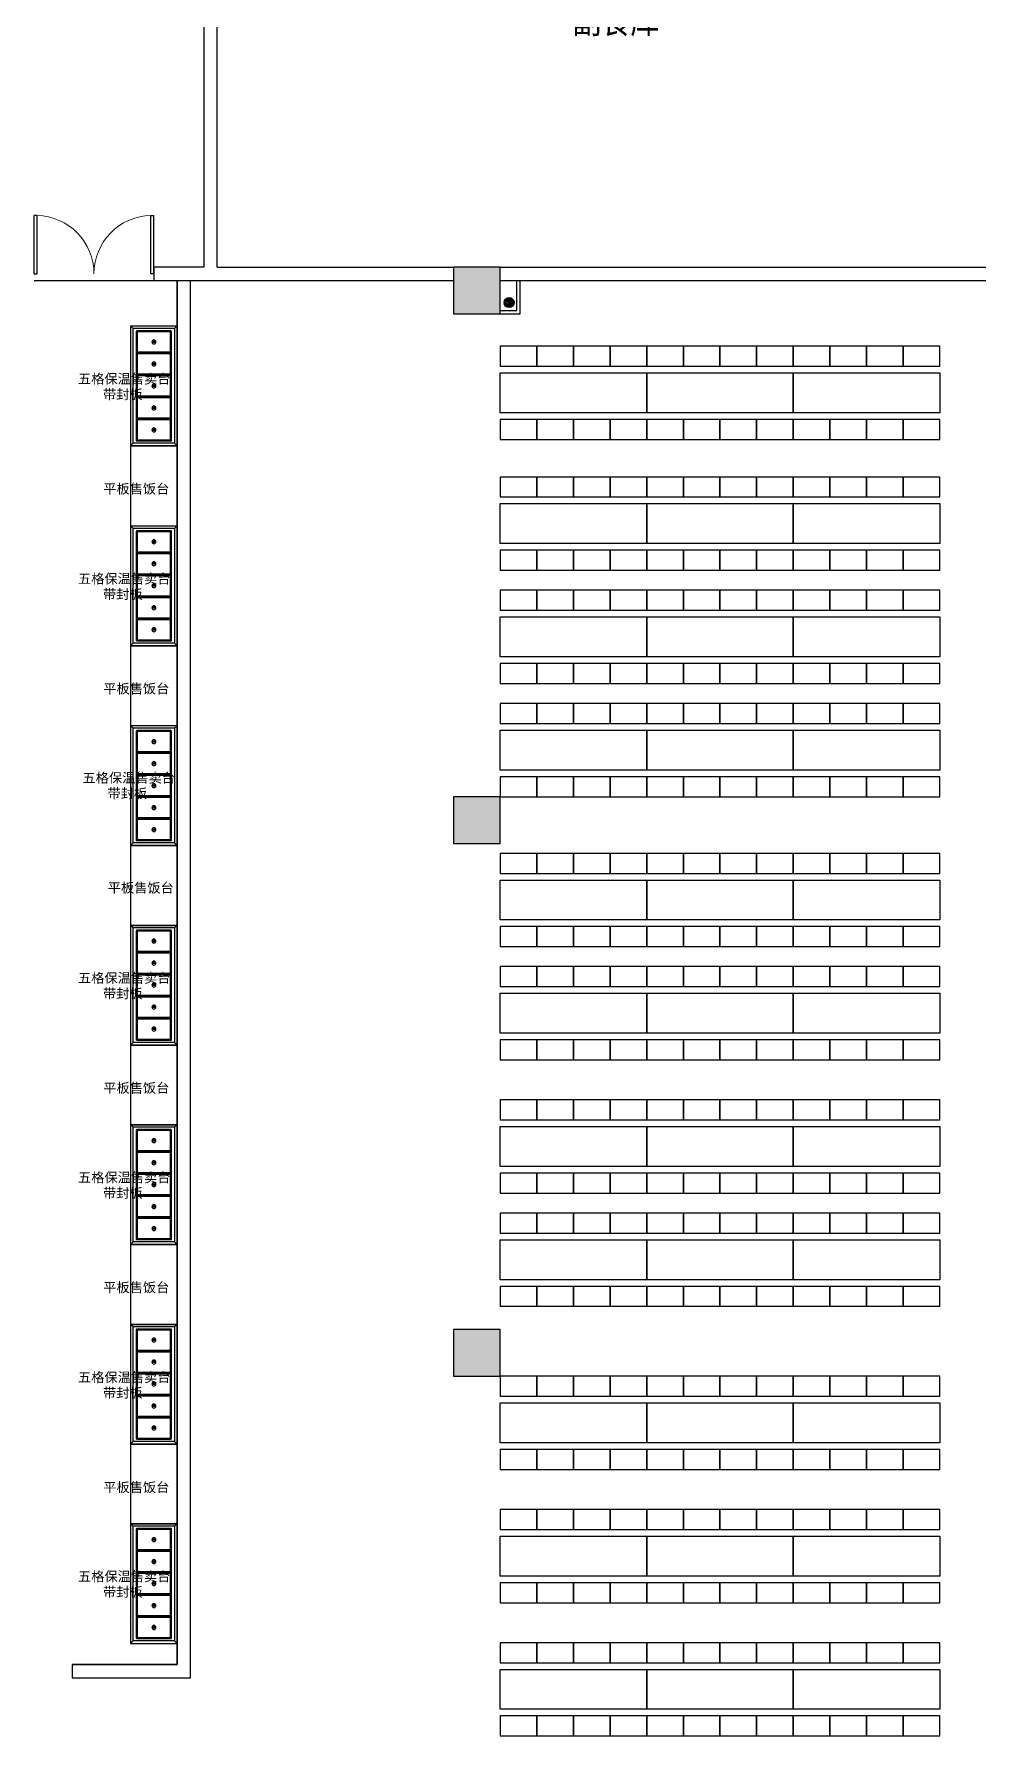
# Model space of a CAD drawing. Extents: x 1159254 to 1730927, y -477824 to -383968.
# Drawn here: x 1633730 to 1647919, y -460575 to -435025 of the extents above; entities that cross this region are included whole.
import ezdxf

# ---------------------------------------------------------------- set-up
doc = ezdxf.new("R2010")
doc.units = 0
doc.header["$LTSCALE"] = 1000
for name, color, linetype in [('0-空调出屋面', 41, 'Continuous'), ('COLUMN', 2, 'Continuous'), ('PUB_HATCH', 8, 'Continuous'), ('PUB_TEXT', 7, 'Continuous'), ('WALL', 6, 'Continuous'), ('WINDOW', 4, 'Continuous'), ('WS_厨房设备', 1, 'Continuous'), ('产品文字', 7, 'Continuous'), ('厨房布置', 4, 'Continuous')]:
    doc.layers.add(name, color=color, linetype=linetype)
doc.styles.get("Standard").update_dxf_attribs({"font": '', "width": 0.8})
doc.styles.add('WMF-宋体1', font='')
doc.styles.get('Standard').set_extended_font_data('SimSun')
doc.styles.get('WMF-宋体1').set_extended_font_data('SimSun')

# ---------------------------------------------------------------- blocks, each defined once
blk = doc.blocks.new('A$C03080C26')
at = {"layer": '厨房布置'}
for points in [[(-1650, 1100), (-1650, 1400), (-2200, 1400), (-2200, 1100)], [(-1100, 1100), (-1100, 1400), (-1650, 1400), (-1650, 1100)], [(-1650, 1100), (-1650, 1400), (-1650, 1400), (-1650, 1100)], [(-550, 1100), (-550, 1400), (-1100, 1400), (-1100, 1100)], [(0, 1100), (0, 1400), (-550, 1400), (-550, 1100)], [(-2200, 1000), (0, 1000), (0, 400), (-2200, 400)], [(-1650, 0), (-1650, 300), (-2200, 300), (-2200, 0)], [(-1100, 0), (-1100, 300), (-1650, 300), (-1650, 0)], [(-1650, 0), (-1650, 300), (-1650, 300), (-1650, 0)], [(-550, 0), (-550, 300), (-1100, 300), (-1100, 0)], [(0, 0), (0, 300), (-550, 300), (-550, 0)]]:
    blk.add_lwpolyline(points, close=True, dxfattribs=at)
blk = doc.blocks.new('Custom_78')
for p, q in [((40, 660), (0, 700)), ((0, 700), (1800, 700)), ((0, 0), (0, 700)), ((0, 700), (40, 660)), ((1800, 700), (1760, 660)), ((1800, 700), (1760, 660)), ((1800, 0), (1800, 700)), ((1800, 0), (0, 0)), ((1760, 40), (1800, 0)), ((1760, 40), (1800, 0))]:
    blk.add_line(p, q)
at = {"color": 253}
for p, q in [((1760, 660), (40, 660)), ((40, 660), (40, 40)), ((1760, 660), (1760, 40)), ((0, 0), (40, 40)), ((40, 40), (0, 0)), ((40, 40), (1760, 40))]:
    blk.add_line(p, q, dxfattribs=at)
at = {"color": 252}
for p, q in [((232, 379), (232, 321)), ((248, 379), (248, 321)), ((562, 379), (562, 321)), ((578, 379), (578, 321)), ((892, 379), (892, 321)), ((908, 379), (908, 321)), ((1222, 379), (1222, 321)), ((1238, 379), (1238, 321)), ((1552, 379), (1552, 321)), ((1568, 379), (1568, 321))]:
    blk.add_line(p, q, dxfattribs=at)
for points in [[(85, 615), (395, 615, -0.414214), (405, 605), (405, 95, -0.414214), (395, 85), (85, 85, -0.414214), (75, 95), (75, 605, -0.414214)], [(100, 600), (380, 600, -0.414214), (390, 590), (390, 110, -0.414214), (380, 100), (100, 100, -0.414214), (90, 110), (90, 590, -0.414214)], [(415, 615), (725, 615, -0.414214), (735, 605), (735, 95, -0.414214), (725, 85), (415, 85, -0.414214), (405, 95), (405, 605, -0.414214)], [(430, 600), (710, 600, -0.414214), (720, 590), (720, 110, -0.414214), (710, 100), (430, 100, -0.414214), (420, 110), (420, 590, -0.414214)], [(745, 615), (1055, 615, -0.414214), (1065, 605), (1065, 95, -0.414214), (1055, 85), (745, 85, -0.414214), (735, 95), (735, 605, -0.414214)], [(760, 600), (1040, 600, -0.414214), (1050, 590), (1050, 110, -0.414214), (1040, 100), (760, 100, -0.414214), (750, 110), (750, 590, -0.414214)], [(1075, 615), (1385, 615, -0.414214), (1395, 605), (1395, 95, -0.414214), (1385, 85), (1075, 85, -0.414214), (1065, 95), (1065, 605, -0.414214)], [(1090, 600), (1370, 600, -0.414214), (1380, 590), (1380, 110, -0.414214), (1370, 100), (1090, 100, -0.414214), (1080, 110), (1080, 590, -0.414214)], [(1405, 615), (1715, 615, -0.414214), (1725, 605), (1725, 95, -0.414214), (1715, 85), (1405, 85, -0.414214), (1395, 95), (1395, 605, -0.414214)], [(1420, 600), (1700, 600, -0.414214), (1710, 590), (1710, 110, -0.414214), (1700, 100), (1420, 100, -0.414214), (1410, 110), (1410, 590, -0.414214)]]:
    blk.add_lwpolyline(points, format="xyb", close=True, dxfattribs=at)
for centre in [(240, 350), (570, 350), (900, 350), (1230, 350), (1560, 350)]:
    blk.add_circle(centre, 30, dxfattribs=at)
blk = doc.blocks.new('A$C060940AE')
at = {"layer": 'WS_厨房设备', "linetype": 'Continuous'}
for p, q in [((700, 1200), (0, 1200)), ((0, 1200), (0, 0)), ((700, 0), (700, 1200)), ((0, 0), (700, 0))]:
    blk.add_line(p, q, dxfattribs=at)
blk = doc.blocks.new('_FZH')
blk.add_lwpolyline([(-0.5, -0.5), (0.5, -0.5), (0.5, 0.5), (-0.5, 0.5)], close=True)
at = {"layer": 'PUB_HATCH'}
blk.add_solid([(-0.5, -0.5), (0.5, -0.5), (-0.5, 0.5), (0.5, 0.5)], dxfattribs=at)
blk = doc.blocks.new('$DorLib2D$00000002')
for p, q in [((-0.5, 0), (-0.5, 0.4875)), ((-0.475, 0.4875), (-0.5, 0.4875)), ((-0.475, 0), (-0.475, 0.4875)), ((0.475, 0), (0.475, 0.4875)), ((0.475, 0.4875), (0.5, 0.4875)), ((0.5, 0), (0.5, 0.4875)), ((-0.5, 0), (-0.475, 0)), ((0.5, 0), (0.475, 0))]:
    blk.add_line(p, q)
at = {"lineweight": 13}
for centre, start, end in [((-0.4875, 0), 0, 88.53072), ((0.4875, 0), 91.46928, 180)]:
    blk.add_arc(centre, 0.4875, start, end, dxfattribs=at)

msp = doc.modelspace()

# ---------------------------------------------------------------- hatches: boundary and pattern name
at = {"layer": '0-空调出屋面'}
h = msp.add_hatch(dxfattribs=at)
h.set_pattern_fill('ANSI31', color=256, scale=10, style=0)
h.set_pattern_definition([(315, (1640798.078, -438990.825), (-11.2253, -11.2253), [])])
h.paths.add_polyline_path([(1640798.1, -439055.8, -1), (1640928.1, -439055.8, -1)])

# ---------------------------------------------------------------- linework, layer by layer
for radius in [75, 65]:
    msp.add_circle((1640863.1, -439055.8), radius, dxfattribs=at)
at = {"layer": 'COLUMN'}
for points in [[(1640729.8, -439224.8), (1641029.8, -439224.8), (1641029.8, -438724.8)], [(1640729.8, -439174.8), (1640979.8, -439174.8), (1640979.8, -438724.8)]]:
    msp.add_lwpolyline(points, dxfattribs=at)
at = {"layer": 'WALL'}
for p, q in [((1636279.8, -432014.2), (1636279.8, -438524.8)), ((1636479.8, -438524.8), (1636479.8, -432014.2)), ((1636279.8, -438524.8), (1635529.8, -438524.8)), ((1635529.8, -438524.8), (1635529.8, -438724.8)), ((1636479.8, -438524.8), (1640029.8, -438524.8)), ((1640729.8, -438524.8), (1648029.8, -438524.8)), ((1635529.8, -438724.8), (1636379.8, -438724.8)), ((1636379.8, -438724.8), (1640029.8, -438724.8)), ((1640729.8, -438724.8), (1648029.8, -438724.8))]:
    msp.add_line(p, q, dxfattribs=at)
at = {"layer": 'WALL', "color": 3}
for p, q in [((1635879.8, -459502), (1635879.8, -438724.8)), ((1636079.8, -459702), (1636079.8, -438724.8)), ((1634300.6, -459502), (1634300.6, -459702)), ((1634300.6, -459502), (1635879.8, -459502)), ((1634300.6, -459702), (1636079.8, -459702))]:
    msp.add_line(p, q, dxfattribs=at)
at = {"layer": 'WINDOW'}
msp.add_line((1633729.8, -438724.8), (1635529.8, -438724.8), dxfattribs=at)
at = {"layer": '厨房布置', "color": 3}
for p, q in [((1635879.8, -438738.7), (1635879.8, -459502)), ((1635879.8, -459502), (1634300.6, -459502))]:
    msp.add_line(p, q, dxfattribs=at)

# ---------------------------------------------------------------- block references
at = {"layer": 'COLUMN', "xscale": 700, "yscale": 700, "zscale": 700}
for p in [(1640379.8, -438874.8), (1640379.8, -446824.8), (1640379.8, -454824.8)]:
    msp.add_blockref('_FZH', p, dxfattribs=at)
at = {"layer": 'WALL'}
for p in [(1635179.8, -442407.7), (1635179.8, -445407.7), (1635179.8, -448407.7), (1635179.8, -451402.5), (1635179.8, -454397.2), (1635179.8, -457391.9)]:
    msp.add_blockref('A$C060940AE', p, dxfattribs=at)
at = {"layer": 'WINDOW', "xscale": -1800, "yscale": 1800, "zscale": -1800}
msp.add_blockref('$DorLib2D$00000002', (1634629.8, -438624.8), dxfattribs=at)
at = {"layer": 'WS_厨房设备', "xscale": -1, "rotation": 270.0000000000001}
for p in [(1635179.8, -441207.7), (1635179.8, -444207.7), (1635179.8, -447207.7), (1635179.8, -450202.5), (1635179.8, -453197.2), (1635179.8, -456191.9), (1635179.8, -459186.6)]:
    msp.add_blockref('Custom_78', p, dxfattribs=at)
at = {"layer": '厨房布置', "rotation": 180}
for p in [(1640729.8, -439712.5), (1642929.8, -439712.5), (1645129.8, -439712.5), (1640729.8, -441674.8), (1642929.8, -441674.8), (1645129.8, -441674.8), (1640729.8, -443374.8), (1642929.8, -443374.8), (1645129.8, -443374.8), (1640729.8, -445074.8), (1642929.8, -445074.8), (1645129.8, -445074.8), (1640729.8, -447324.8), (1642929.8, -447324.8), (1645129.8, -447324.8), (1640729.8, -449024.8), (1642929.8, -449024.8), (1645129.8, -449024.8), (1640729.8, -451024.8), (1642929.8, -451024.8), (1645129.8, -451024.8), (1640729.8, -452724.8), (1642929.8, -452724.8), (1645129.8, -452724.8), (1640729.8, -455174.8), (1642929.8, -455174.8), (1645129.8, -455174.8), (1640729.8, -457174.8), (1642929.8, -457174.8), (1645129.8, -457174.8), (1640729.8, -459174.8), (1642929.8, -459174.8), (1645129.8, -459174.8)]:
    msp.add_blockref('A$C03080C26', p, dxfattribs=at)

# ---------------------------------------------------------------- texts
at = {"layer": 'PUB_TEXT', "width": 0.8}
msp.add_text('副食库', height=398.73, dxfattribs=at).set_placement((1641814.9, -435013.4))
at = {"layer": '产品文字', "color": 7, "lineweight": 0, "style": 'WMF-宋体1'}
for s, p in [('五格保温售卖台', (1634389.9, -440273.3)), ('带封板', (1634765.4, -440506.3)), ('平板售饭台', (1634769.6, -441924.4)), ('五格保温售卖台', (1634389.9, -443273.3)), ('带封板', (1634765.4, -443506.3)), ('平板售饭台', (1634769.6, -444924.4)), ('五格保温售卖台', (1634457.2, -446263.7)), ('带封板', (1634832.6, -446496.7)), ('平板售饭台', (1634836.8, -447914.8)), ('五格保温售卖台', (1634389.9, -449268)), ('带封板', (1634765.4, -449501.1)), ('平板售饭台', (1634769.6, -450919.1)), ('五格保温售卖台', (1634389.9, -452262.7)), ('带封板', (1634765.4, -452495.8)), ('平板售饭台', (1634769.6, -453913.9)), ('五格保温售卖台', (1634389.9, -455262.7)), ('带封板', (1634765.4, -455495.8)), ('平板售饭台', (1634769.6, -456913.9)), ('五格保温售卖台', (1634389.9, -458252.2)), ('带封板', (1634765.4, -458485.2))]:
    msp.add_text(s, height=145.52, dxfattribs=at).set_placement(p)

doc.saveas('drawing.dxf')
